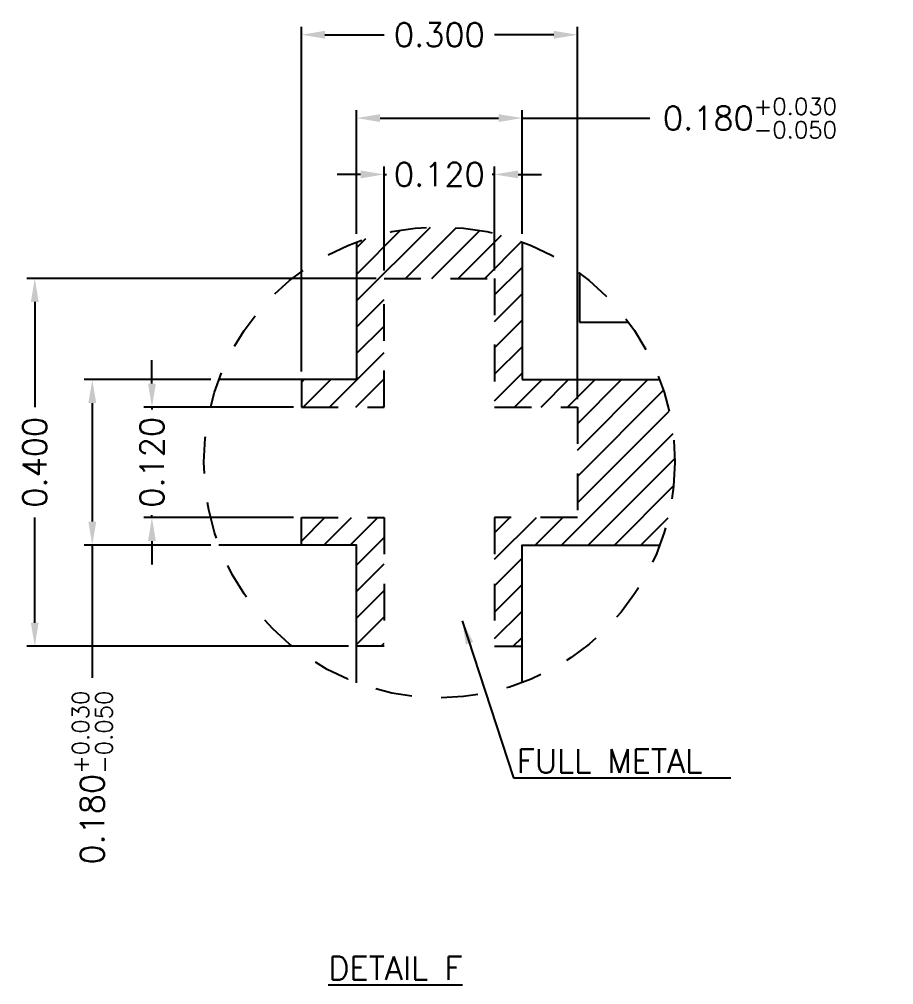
# Model space of a CAD drawing. Header units: millimetres. Extents: x 414.58 to 423.79, y 107.86 to 113.71.
# Drawn here: x 420.824 to 423.794, y 110.432 to 113.712 of the extents above; entities that cross this region are included whole.
import ezdxf

# ---------------------------------------------------------------- set-up
doc = ezdxf.new("R2010")
doc.units = ezdxf.units.MM
doc.header["$LTSCALE"] = 0.5
doc.header["$PDMODE"] = 98
doc.linetypes.add('HIDDEN', pattern=[0.375, 0.25, -0.125])
doc.linetypes.add('PHANTOM2', pattern=[31.75, 15.875, -3.175, 3.175, -3.175, 3.175, -3.175])
for name, color, linetype in [('1D', 4, 'Continuous'), ('BTM', 7, 'HIDDEN'), ('HEB', 4, 'Continuous'), ('PKG', 1, 'PHANTOM2')]:
    doc.layers.add(name, color=color, linetype=linetype)
doc.styles.add('SIMPLEX', font='simplex.shx', dxfattribs={"bigfont": 'AllInOneBig.shx'})
doc.dimstyles.new('Standard3', dxfattribs={"dimtxt": 0.08, "dimasz": 0.08, "dimexe": 0.027, "dimexo": 0.027, "dimgap": 0.027, "dimtad": 1, "dimdec": 3, "dimlfac": 1.6, "dimrnd": 0.0005, "dimzin": 1, "dimtxsty": 'SIMPLEX', "dimcen": 0.1905, "dimclrd": 256, "dimclre": 256, "dimclrt": 256, "dimazin": 3, "dimtp": 0.03, "dimtm": 0.03, "dimtfac": 0.8, "dimtdec": 3, "dimtmove": 0, "dimatfit": 3, "dimfxl": 0.05, "dimlwd": -1, "dimlwe": -1})

# ---------------------------------------------------------------- blocks, each defined once
blk = doc.blocks.new('*D196')
at = {"ltscale": 0.1, "transparency": 16777216}
for p, q in [((421.7819, 112.5152), (421.7819, 113.6865)), ((422.7194, 112.4215), (422.7194, 113.6865)), ((421.8619, 113.6595), (422.0636, 113.6595)), ((422.6394, 113.6595), (422.4376, 113.6595))]:
    blk.add_line(p, q, dxfattribs=at)
for points in [[(421.8619, 113.6728), (421.8619, 113.6462), (421.7819, 113.6595)], [(422.6394, 113.6728), (422.6394, 113.6462), (422.7194, 113.6595)]]:
    blk.add_solid(points, dxfattribs=at)
at = {"layer": 'Defpoints', "color": 0, "ltscale": 0.1, "transparency": 16777216}
for p in [(421.7819, 113.6595), (421.7819, 112.4882), (422.7194, 112.3945)]:
    blk.add_point(p, dxfattribs=at)
at = {"ltscale": 0.1, "transparency": 16777216, "insert": (422.2506, 113.6595), "char_height": 0.08, "attachment_point": 5, "style": 'SIMPLEX'}
blk.add_mtext('\\A1;0.300', dxfattribs=at)
blk = doc.blocks.new('*D188')
at = {"ltscale": 0.1, "transparency": 16777216}
for p, q in [((421.9694, 112.9829), (421.9694, 113.4034)), ((422.0494, 113.3764), (422.4519, 113.3764)), ((422.5319, 112.9829), (422.5319, 113.4034)), ((422.5319, 113.3764), (422.9661, 113.3764))]:
    blk.add_line(p, q, dxfattribs=at)
for points in [[(422.0494, 113.3898), (422.0494, 113.3631), (421.9694, 113.3764)], [(422.4519, 113.3898), (422.4519, 113.3631), (422.5319, 113.3764)]]:
    blk.add_solid(points, dxfattribs=at)
at = {"layer": 'Defpoints', "color": 0, "ltscale": 0.1, "transparency": 16777216}
for p in [(422.5319, 113.3764), (421.9694, 112.9559), (422.5319, 112.9559)]:
    blk.add_point(p, dxfattribs=at)
at = {"ltscale": 0.1, "transparency": 16777216, "insert": (423.3057, 113.3764), "char_height": 0.08, "attachment_point": 5, "style": 'SIMPLEX'}
blk.add_mtext('\\A1;0.180{}{\\H0.71x;\\C3;\\S+0.030^ -0.050;}', dxfattribs=at)
blk = doc.blocks.new('*D197')
at = {"ltscale": 0.1, "transparency": 16777216}
for p, q in [((422.0631, 112.859), (422.0631, 113.2121)), ((422.4381, 112.859), (422.4381, 113.2121)), ((421.9831, 113.1851), (421.9031, 113.1851)), ((422.0631, 113.1851), (422.0712, 113.1851)), ((422.4381, 113.1851), (422.43, 113.1851)), ((422.5181, 113.1851), (422.5981, 113.1851))]:
    blk.add_line(p, q, dxfattribs=at)
for points in [[(421.9831, 113.1985), (421.9831, 113.1718), (422.0631, 113.1851)], [(422.5181, 113.1985), (422.5181, 113.1718), (422.4381, 113.1851)]]:
    blk.add_solid(points, dxfattribs=at)
at = {"layer": 'Defpoints', "color": 0, "ltscale": 0.1, "transparency": 16777216}
for p in [(422.4381, 113.1851), (422.0631, 112.832), (422.4381, 112.832)]:
    blk.add_point(p, dxfattribs=at)
at = {"ltscale": 0.1, "transparency": 16777216, "insert": (422.2506, 113.1851), "char_height": 0.08, "attachment_point": 5, "style": 'SIMPLEX'}
blk.add_mtext('\\A1;0.120', dxfattribs=at)
blk = doc.blocks.new('*D198')
at = {"ltscale": 0.1, "transparency": 16777216}
for p, q in [((422.0361, 112.832), (420.849, 112.832)), ((420.876, 112.752), (420.876, 112.394)), ((420.876, 111.662), (420.876, 112.02)), ((421.9424, 111.582), (420.849, 111.582))]:
    blk.add_line(p, q, dxfattribs=at)
for points in [[(420.8627, 112.752), (420.8893, 112.752), (420.876, 112.832)], [(420.8627, 111.662), (420.8893, 111.662), (420.876, 111.582)]]:
    blk.add_solid(points, dxfattribs=at)
at = {"layer": 'Defpoints', "color": 0, "ltscale": 0.1, "transparency": 16777216}
for p in [(422.0631, 112.832), (420.876, 111.582), (421.9694, 111.582)]:
    blk.add_point(p, dxfattribs=at)
at = {"ltscale": 0.1, "transparency": 16777216, "insert": (420.876, 112.207), "char_height": 0.08, "attachment_point": 5, "rotation": 90, "style": 'SIMPLEX'}
blk.add_mtext('\\A1;0.400', dxfattribs=at)
blk = doc.blocks.new('*D199')
at = {"ltscale": 0.1, "transparency": 16777216}
for p, q in [((421.4747, 112.4882), (421.0444, 112.4882)), ((421.0714, 112.4082), (421.0714, 112.0057)), ((421.4747, 111.9257), (421.0444, 111.9257)), ((421.0714, 111.9257), (421.0714, 111.4752))]:
    blk.add_line(p, q, dxfattribs=at)
for points in [[(421.0581, 112.4082), (421.0848, 112.4082), (421.0714, 112.4882)], [(421.0581, 112.0057), (421.0848, 112.0057), (421.0714, 111.9257)]]:
    blk.add_solid(points, dxfattribs=at)
at = {"layer": 'Defpoints', "color": 0, "ltscale": 0.1, "transparency": 16777216}
for p in [(421.5017, 112.4882), (421.0714, 111.9257), (421.5017, 111.9257)]:
    blk.add_point(p, dxfattribs=at)
at = {"ltscale": 0.1, "transparency": 16777216, "insert": (421.0714, 111.1356), "char_height": 0.08, "attachment_point": 5, "rotation": 90, "style": 'SIMPLEX'}
blk.add_mtext('\\A1;0.180{}{\\H0.71x;\\C3;\\S+0.030^ -0.050;}', dxfattribs=at)
blk = doc.blocks.new('*D200')
at = {"ltscale": 0.1, "transparency": 16777216}
for p, q in [((421.2741, 112.4745), (421.2741, 112.5545)), ((421.7549, 112.3945), (421.2471, 112.3945)), ((421.2741, 112.3945), (421.2741, 112.3864)), ((421.7549, 112.0195), (421.2471, 112.0195)), ((421.2741, 112.0195), (421.2741, 112.0276)), ((421.2741, 111.9395), (421.2741, 111.8595))]:
    blk.add_line(p, q, dxfattribs=at)
for points in [[(421.2608, 112.4745), (421.2874, 112.4745), (421.2741, 112.3945)], [(421.2608, 111.9395), (421.2874, 111.9395), (421.2741, 112.0195)]]:
    blk.add_solid(points, dxfattribs=at)
at = {"layer": 'Defpoints', "color": 0, "ltscale": 0.1, "transparency": 16777216}
for p in [(421.7819, 112.3945), (421.2741, 112.0195), (421.7819, 112.0195)]:
    blk.add_point(p, dxfattribs=at)
at = {"ltscale": 0.1, "transparency": 16777216, "insert": (421.2741, 112.207), "char_height": 0.08, "attachment_point": 5, "rotation": 90, "style": 'SIMPLEX'}
blk.add_mtext('\\A1;0.120', dxfattribs=at)

msp = doc.modelspace()

# ---------------------------------------------------------------- hatches: boundary and pattern name
at = {"layer": 'HEB', "ltscale": 0.1}
h = msp.add_hatch(dxfattribs=at)
h.set_pattern_fill('ANSI31', color=256, scale=0.02)
h.set_pattern_definition([(45, (414.74632, 105.8021), (-0.04490128, 0.04490128), [])])
h.paths.add_polyline_path([(422.06312, 112.83199), (422.43812, 112.83199), (422.43812, 112.39449), (422.71937, 112.39449), (422.71937, 112.01949), (422.43812, 112.01949), (422.43812, 111.58199), (422.53187, 111.58199), (422.53187, 111.92574), (422.99955, 111.92574, 0.0900522), (423.05062, 112.20699, 0.0900522), (422.99955, 112.48824), (422.53187, 112.48824), (422.53187, 112.95593, 0.1815768), (421.96937, 112.95593), (421.96937, 112.48824), (421.78187, 112.48824), (421.78187, 112.39449), (422.06312, 112.39449)])
h.paths.add_polyline_path([(421.96937, 111.92574), (421.96937, 111.58199), (422.06312, 111.58199), (422.06312, 112.01949), (421.78187, 112.01949), (421.78187, 111.92574)], flags=17)

# ---------------------------------------------------------------- linework, layer by layer
at = {"ltscale": 0.1}
for p, q in [((422.53187, 112.95593), (422.53187, 112.48824)), ((422.53187, 112.48824), (422.99955, 112.48824))]:
    msp.add_line(p, q, dxfattribs=at)
for points in [[(421.96937, 112.95593), (421.96937, 112.48824), (421.50169, 112.48824)], [(421.96937, 111.45806), (421.96937, 111.92574), (421.50169, 111.92574)], [(422.53187, 111.45806), (422.53187, 111.92574), (422.99955, 111.92574)]]:
    msp.add_lwpolyline(points, dxfattribs=at)
at = {"layer": '1D', "linetype": 'HIDDEN'}
msp.add_circle((422.25062, 112.20699), 0.8, dxfattribs=at)
at = {"layer": 'BTM'}
for points in [[(421.78187, 112.48824), (421.78187, 112.39449), (422.06312, 112.39449), (422.06312, 112.83199), (422.43812, 112.83199), (422.43812, 112.39449), (422.71937, 112.39449), (422.71937, 112.01949), (422.43812, 112.01949), (422.43812, 111.58199), (422.53187, 111.58199)], [(421.78187, 111.92574), (421.78187, 112.01949), (422.06312, 112.01949), (422.06312, 111.58199), (421.96937, 111.58199)]]:
    msp.add_lwpolyline(points, dxfattribs=at)
at = {"layer": 'PKG', "ltscale": 0.03}
msp.add_lwpolyline([(422.72719, 112.84956), (422.72719, 112.68356), (422.89319, 112.68356)], dxfattribs=at)

# ---------------------------------------------------------------- texts
at = {"layer": '1D', "ltscale": 0.1, "char_height": 0.08, "width": 0.7819107, "attachment_point": 1, "style": 'SIMPLEX'}
for s, insert in [('FULL METAL', (422.51344, 111.23223)), ('{\\LDETAIL F}', (421.87329, 110.52842))]:
    msp.add_mtext(s, dxfattribs=dict(at, insert=insert))

# ---------------------------------------------------------------- dimensions: what is measured, and where the dimension line sits
at = {"ltscale": 0.1}
dim = msp.add_linear_dim(base=(421.78187, 113.6595), p1=(422.71937, 112.39449), p2=(421.78187, 112.48824), text='0.300', dimstyle='Standard3', dxfattribs=at)
dim.commit()
dim.dimension.update_dxf_attribs({"geometry": '*D196', "text_midpoint": (422.25062, 113.6595), "dimtype": 160})
dim = msp.add_linear_dim(base=(422.53187, 113.37643), p1=(421.96937, 112.95593), p2=(422.53187, 112.95593), text='0.180{}{\\H0.71x;\\C3;\\S+0.030^ -0.050;}', dimstyle='Standard3', override={"dimtm": 0.05}, dxfattribs=at)
dim.commit()
dim.dimension.update_dxf_attribs({"geometry": '*D188', "text_midpoint": (423.30568, 113.37643), "dimtype": 160})
dim = msp.add_linear_dim(base=(422.43812, 113.18515), p1=(422.06312, 112.83199), p2=(422.43812, 112.83199), text='0.120', dimstyle='Standard3', dxfattribs=at)
dim.commit()
dim.dimension.update_dxf_attribs({"geometry": '*D197', "text_midpoint": (422.25062, 113.18515)})
for base, p1, p2, text, picture, middle in [((420.876, 111.58199), (422.06312, 112.83199), (421.96937, 111.58199), '0.400', '*D198', (420.876, 112.20699)), ((421.2741, 112.01949), (421.78187, 112.39449), (421.78187, 112.01949), '0.120', '*D200', (421.2741, 112.20699))]:
    dim = msp.add_linear_dim(base=base, p1=p1, p2=p2, angle=90, text=text, dimstyle='Standard3', dxfattribs=at)
    dim.commit()
    dim.dimension.update_dxf_attribs({"geometry": picture, "text_midpoint": middle, "dimtype": 160})
dim = msp.add_linear_dim(base=(421.07145, 111.92574), p1=(421.50169, 112.48824), p2=(421.50169, 111.92574), angle=90, text='0.180{}{\\H0.71x;\\C3;\\S+0.030^ -0.050;}', dimstyle='Standard3', override={"dimtm": 0.05}, dxfattribs=at)
dim.commit()
dim.dimension.update_dxf_attribs({"geometry": '*D199', "text_midpoint": (421.07145, 111.13561), "dimtype": 160})

# ---------------------------------------------------------------- leaders
at = {"color": 1, "ltscale": 0.1}
msp.add_leader([(422.32811, 111.66861), (422.503, 111.13478), (423.24098, 111.13478)], dimstyle='Standard3', override={"dimgap": 0.027, "dimtad": 0}, dxfattribs=at)

doc.saveas('drawing.dxf')
